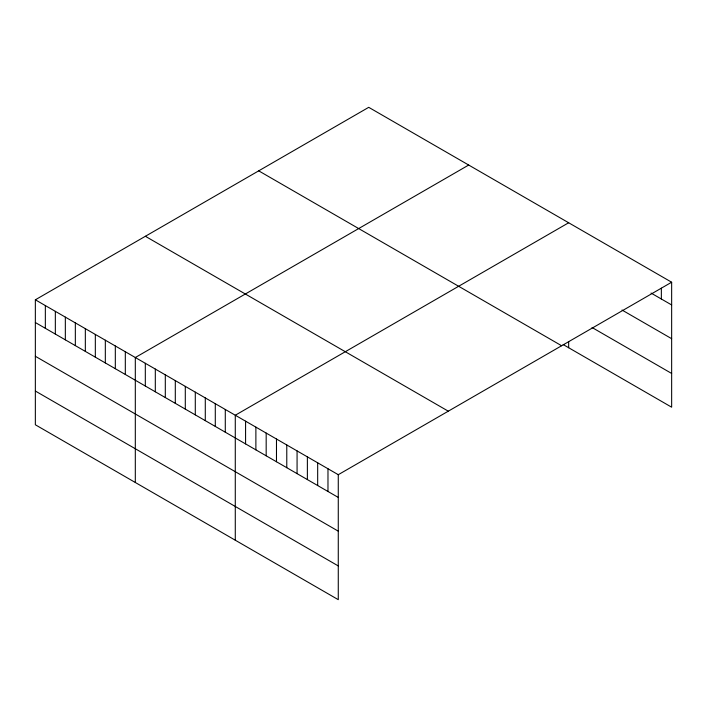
<?xml version="1.0" encoding="UTF-8"?>
<svg xmlns="http://www.w3.org/2000/svg" width="707" height="707" viewBox="0 0 707 707"><rect width="100%" height="100%" fill="white"/><g stroke="black" fill="none" stroke-linecap="round" stroke-linejoin="round"><path stroke-width="1.06" d="M671.65 282.226L338.273 474.697L338.273 599.669L35.35 424.774L35.35 299.803L368.727 107.331L671.65 282.226L671.65 407.197L563.205 344.583M468.688 165.049L135.311 357.521L135.311 482.492M568.658 222.758L235.281 415.239L235.281 540.201M651.05 293.06L671.65 304.947M622.027 310.037L671.65 338.688M592.059 327.509L671.65 373.455M258.709 170.847L561.632 345.741M145.368 236.288L448.291 411.182M35.35 299.803L338.273 474.697M35.35 322.533L338.273 497.428M35.35 356.275L338.273 531.16M35.35 391.033L338.273 565.927M661.354 288.182L661.354 299.008M568.658 341.596L568.658 347.729M327.977 468.75L327.977 491.48M317.673 462.802L317.673 485.532M307.377 456.855L307.377 479.585M297.073 450.916L297.073 473.637M286.777 444.968L286.777 467.689M276.481 439.02L276.481 461.742M266.177 433.073L266.177 455.803M255.881 427.125L255.881 449.855M245.576 421.178L245.576 443.908M225.286 409.459L225.286 432.189M215.29 403.688L215.29 426.418M205.286 397.917L205.286 420.647M195.291 392.146L195.291 414.876M185.296 386.375L185.296 409.106M175.301 380.605L175.301 403.335M165.305 374.834L165.305 397.564M155.31 369.063L155.31 391.793M145.315 363.292L145.315 386.022M125.316 351.75L125.316 374.471M115.321 345.979L115.321 368.7M105.325 340.208L105.325 362.93M95.33 334.438L95.33 357.159M85.335 328.667L85.335 351.388M75.34 322.896L75.34 345.617M65.336 317.125L65.336 339.846M55.34 311.345L55.34 334.075M45.345 305.574L45.345 328.304"/></g></svg>
